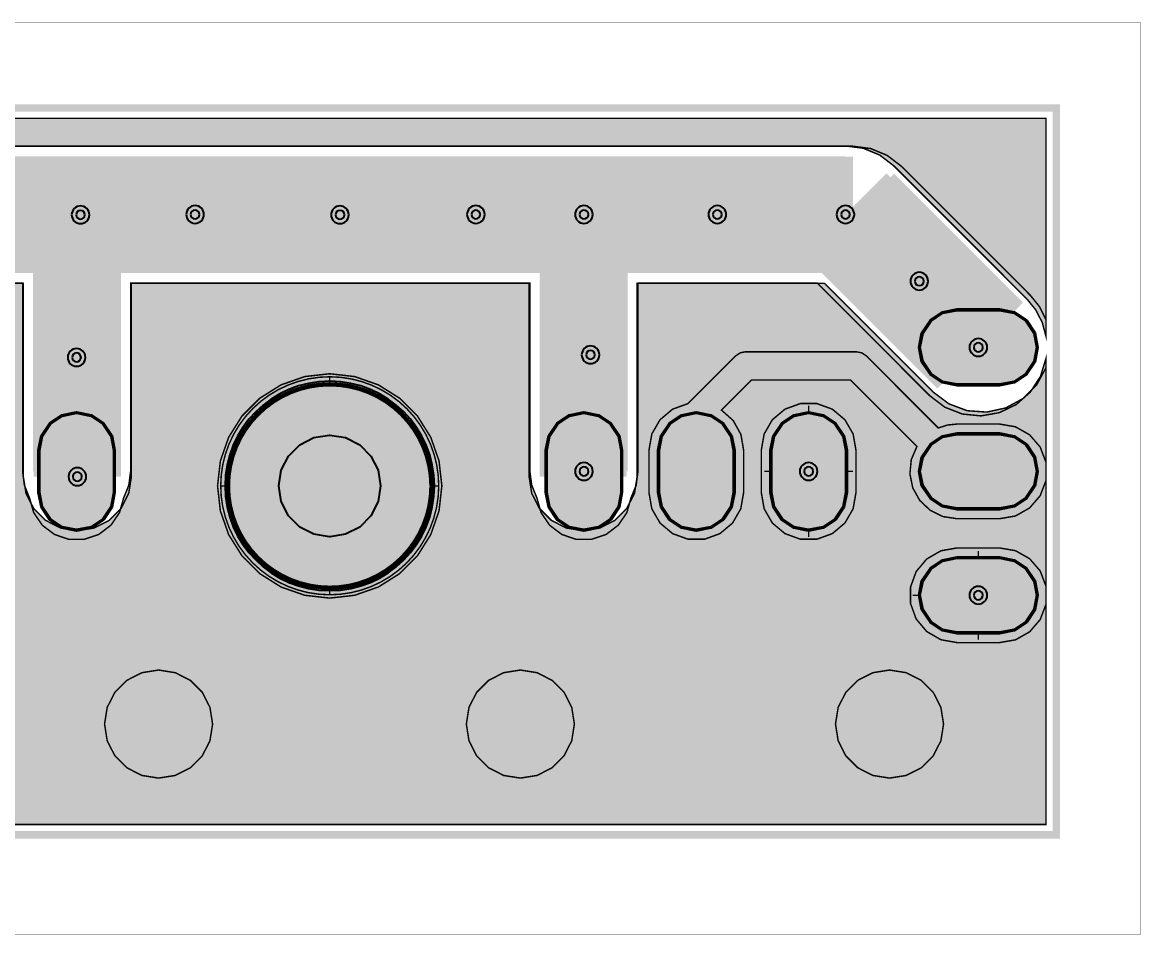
# Model space of a CAD drawing. Header units: millimetres. Extents: x -3 to 303, y -3 to 28.
# Drawn here: x 264.43 to 302.9, y -3.43 to 27.94 of the extents above; entities that cross this region are included whole.
import ezdxf

# ---------------------------------------------------------------- set-up
doc = ezdxf.new("R2010")
doc.units = ezdxf.units.MM
doc.header["$MEASUREMENT"] = 0
for name, color, linetype, true_color in [('Board-Outline-Layer', 7, 'Continuous', 0xff00ff), ('Bottom-Layer', 7, 'Continuous', 0x0000ff), ('Bottom-Paste-Mask-Layer', 7, 'Continuous', 0x800000), ('Bottom-Solder-Mask-Layer', 7, 'Continuous', 0xaa00ff), ('Document-Layer', 7, 'Continuous', 0xffffff), ('Hole-Layer', 7, 'Continuous', 0x222222), ('Mechanical-Layer', 7, 'Continuous', 0xf022f0), ('Multi-Layer', 7, 'Continuous', 0xc0c0c0), ('Top-Layer', 7, 'Continuous', 0xff0000), ('Top-Paste-Mask-Layer', 7, 'Continuous', 0x808080), ('Top-Solder-Mask-Layer', 7, 'Continuous', 0x800080)]:
    doc.layers.add(name, color=color, linetype=linetype, true_color=true_color)

msp = doc.modelspace()

# ---------------------------------------------------------------- hatches: boundary and pattern name
at = {"layer": 'Bottom-Layer'}
for points in [[(299.642, 24.642), (299.642, 17.719), (299.417, 18.168), (299.102, 18.558), (294.668, 22.993), (294.179, 23.367), (293.611, 23.603), (293, 23.683), (8.025, 23.683), (7.415, 23.603), (6.846, 23.367), (6.358, 22.993), (1.67, 18.304), (1.268, 17.767), (1.033, 17.138), (0.985, 16.469), (1.128, 15.813), (1.449, 15.224), (1.924, 14.749), (2.513, 14.428), (3.169, 14.285), (3.838, 14.333), (4.467, 14.567), (5.005, 14.97), (9.002, 18.967), (14.144, 18.967), (14.144, 12.319), (14.235, 11.745), (14.499, 11.227), (14.91, 10.816), (15.428, 10.552), (16.002, 10.461), (16.576, 10.552), (17.094, 10.816), (17.505, 11.227), (17.769, 11.745), (17.86, 12.319), (17.86, 18.967), (32.178, 18.967), (32.178, 12.319), (32.269, 11.745), (32.533, 11.227), (32.944, 10.816), (33.462, 10.552), (34.036, 10.461), (34.61, 10.552), (35.128, 10.816), (35.539, 11.227), (35.803, 11.745), (35.894, 12.319), (35.894, 18.967), (64.309, 18.967), (64.309, 12.319), (64.4, 11.745), (64.664, 11.227), (65.075, 10.816), (65.593, 10.552), (66.167, 10.461), (66.741, 10.552), (67.259, 10.816), (67.67, 11.227), (67.934, 11.745), (68.025, 12.319), (68.025, 18.967), (82.343, 18.967), (82.343, 12.319), (82.434, 11.745), (82.698, 11.227), (83.109, 10.816), (83.627, 10.552), (84.201, 10.461), (84.775, 10.552), (85.293, 10.816), (85.704, 11.227), (85.968, 11.745), (86.059, 12.319), (86.059, 18.967), (94.916, 18.967), (94.916, 16.96), (95.007, 16.386), (95.271, 15.868), (95.682, 15.457), (96.2, 15.193), (96.774, 15.102), (97.348, 15.193), (97.866, 15.457), (98.277, 15.868), (98.541, 16.386), (98.632, 16.96), (98.632, 18.967), (101.647, 18.967), (101.647, 16.96), (101.738, 16.386), (102.002, 15.868), (102.413, 15.457), (102.931, 15.193), (103.505, 15.102), (104.079, 15.193), (104.597, 15.457), (105.008, 15.868), (105.272, 16.386), (105.363, 16.96), (105.363, 18.967), (114.347, 18.967), (114.347, 12.319), (114.438, 11.745), (114.702, 11.227), (115.113, 10.816), (115.631, 10.552), (116.205, 10.461), (116.779, 10.552), (117.297, 10.816), (117.709, 11.227), (117.972, 11.745), (118.063, 12.319), (118.063, 18.967), (132.381, 18.967), (132.381, 12.319), (132.472, 11.745), (132.736, 11.227), (133.147, 10.816), (133.665, 10.552), (134.239, 10.461), (134.813, 10.552), (135.331, 10.816), (135.743, 11.227), (136.006, 11.745), (136.097, 12.319), (136.097, 18.967), (164.639, 18.967), (164.639, 12.319), (164.73, 11.745), (164.994, 11.227), (165.405, 10.816), (165.923, 10.552), (166.497, 10.461), (167.072, 10.552), (167.59, 10.816), (168.001, 11.227), (168.265, 11.745), (168.355, 12.319), (168.355, 18.967), (182.038, 18.967), (182.038, 12.319), (182.129, 11.745), (182.393, 11.227), (182.804, 10.816), (183.322, 10.552), (183.896, 10.461), (184.471, 10.552), (184.989, 10.816), (185.4, 11.227), (185.664, 11.745), (185.755, 12.319), (185.755, 18.967), (194.865, 18.967), (194.865, 16.833), (194.956, 16.259), (195.22, 15.741), (195.631, 15.33), (196.149, 15.066), (196.723, 14.975), (197.298, 15.066), (197.816, 15.33), (198.227, 15.741), (198.491, 16.259), (198.582, 16.833), (198.582, 18.967), (201.596, 18.967), (201.596, 16.891), (201.687, 16.317), (201.951, 15.799), (202.362, 15.388), (202.88, 15.124), (203.454, 15.033), (204.029, 15.124), (204.547, 15.388), (204.958, 15.799), (205.222, 16.317), (205.313, 16.891), (205.313, 18.967), (214.55, 18.967), (214.55, 12.319), (214.641, 11.745), (214.905, 11.227), (215.316, 10.816), (215.834, 10.552), (216.408, 10.461), (216.983, 10.552), (217.501, 10.816), (217.912, 11.227), (218.176, 11.745), (218.267, 12.319), (218.267, 18.967), (231.949, 18.967), (231.949, 12.319), (232.04, 11.745), (232.304, 11.227), (232.715, 10.816), (233.233, 10.552), (233.807, 10.461), (234.382, 10.552), (234.9, 10.816), (235.311, 11.227), (235.575, 11.745), (235.666, 12.319), (235.666, 18.967), (264.461, 18.967), (264.461, 12.319), (264.552, 11.745), (264.816, 11.227), (265.227, 10.816), (265.745, 10.552), (266.32, 10.461), (266.894, 10.552), (267.412, 10.816), (267.823, 11.227), (268.087, 11.745), (268.178, 12.319), (268.178, 18.967), (281.86, 18.967), (281.86, 12.319), (281.951, 11.745), (282.215, 11.227), (282.626, 10.816), (283.144, 10.552), (283.719, 10.461), (284.293, 10.552), (284.811, 10.816), (285.222, 11.227), (285.486, 11.745), (285.577, 12.319), (285.577, 18.967), (292.024, 18.967), (295.767, 15.224), (296.304, 14.822), (296.932, 14.587), (297.601, 14.539), (298.256, 14.681), (298.845, 15.001), (299.32, 15.475), (299.642, 16.063), (299.642, 0.358), (0.358, 0.358), (0.358, 24.642)], [(271.142, 12), (271.239, 11.142), (271.524, 10.326), (271.984, 9.595), (272.595, 8.984), (273.327, 8.524), (274.142, 8.239), (275.001, 8.142), (275.859, 8.239), (276.675, 8.524), (277.406, 8.984), (278.017, 9.595), (278.477, 10.326), (278.762, 11.142), (278.859, 12), (278.762, 12.859), (278.477, 13.674), (278.017, 14.406), (277.406, 15.016), (276.675, 15.476), (275.859, 15.761), (275.001, 15.858), (274.142, 15.761), (273.327, 15.476), (272.595, 15.016), (271.984, 14.406), (271.524, 13.674), (271.239, 12.859)], [(271.501, 12, 1), (278.501, 12, 1)], [(267.255, 3.81), (267.346, 3.236), (267.61, 2.718), (268.021, 2.307), (268.539, 2.043), (269.114, 1.952), (269.688, 2.043), (270.206, 2.307), (270.617, 2.718), (270.881, 3.236), (270.972, 3.81), (270.881, 4.384), (270.617, 4.902), (270.206, 5.313), (269.688, 5.577), (269.114, 5.668), (268.539, 5.577), (268.021, 5.313), (267.61, 4.902), (267.346, 4.384)], [(279.701, 3.81), (279.792, 3.236), (280.056, 2.718), (280.467, 2.307), (280.985, 2.043), (281.56, 1.952), (282.134, 2.043), (282.652, 2.307), (283.063, 2.718), (283.327, 3.236), (283.418, 3.81), (283.327, 4.384), (283.063, 4.902), (282.652, 5.313), (282.134, 5.577), (281.56, 5.668), (280.985, 5.577), (280.467, 5.313), (280.056, 4.902), (279.792, 4.384)], [(292.401, 3.81), (292.492, 3.236), (292.756, 2.718), (293.167, 2.307), (293.685, 2.043), (294.26, 1.952), (294.834, 2.043), (295.352, 2.307), (295.763, 2.718), (296.027, 3.236), (296.118, 3.81), (296.027, 4.384), (295.763, 4.902), (295.352, 5.313), (294.834, 5.577), (294.26, 5.668), (293.685, 5.577), (293.167, 5.313), (292.756, 4.902), (292.492, 4.384)]]:
    msp.add_hatch(color=256, dxfattribs=at).paths.add_polyline_path(points)
at = {"layer": 'Bottom-Paste-Mask-Layer'}
msp.add_hatch(color=256, dxfattribs=at).paths.add_polyline_path([(271.501, 12, 1), (278.501, 12, 1)])
at = {"layer": 'Bottom-Solder-Mask-Layer'}
msp.add_hatch(color=256, dxfattribs=at).paths.add_polyline_path([(271.399, 12, 1), (278.602, 12, 1)])
at = {"layer": 'Hole-Layer'}
msp.add_hatch(color=256, dxfattribs=at).paths.add_polyline_path([(274.998, 10.25), (274.457, 10.336), (273.969, 10.584), (273.582, 10.971), (273.334, 11.459), (273.248, 12), (273.334, 12.541), (273.582, 13.029), (273.969, 13.416), (274.457, 13.664), (274.998, 13.75), (275.003, 13.75), (275.544, 13.664), (276.032, 13.416), (276.419, 13.029), (276.667, 12.541), (276.753, 12), (276.667, 11.459), (276.419, 10.971), (276.032, 10.584), (275.544, 10.336), (275.003, 10.25)])
at = {"layer": 'Multi-Layer'}
for points in [[(271.501, 12, 1), (278.501, 12, 1)], [(271.501, 12, 1), (278.501, 12, 1)], [(271.501, 12, 1), (278.501, 12, 1)], [(267.614, 3.81, 1), (270.614, 3.81, 1)], [(280.06, 3.81, 1), (283.06, 3.81, 1)], [(292.76, 3.81, 1), (295.76, 3.81, 1)]]:
    msp.add_hatch(color=256, dxfattribs=at).paths.add_polyline_path(points)
at = {"layer": 'Top-Layer'}
for points in [[(299.642, 12.183), (299.642, 8.557), (299.442, 9.077), (299.079, 9.498), (298.594, 9.773), (298.045, 9.868), (296.585, 9.868), (296.029, 9.77), (295.539, 9.487), (295.175, 9.054), (294.982, 8.523), (294.982, 7.957), (295.175, 7.426), (295.539, 6.993), (296.029, 6.71), (296.585, 6.612), (298.045, 6.612), (298.594, 6.707), (299.079, 6.982), (299.442, 7.403), (299.642, 7.923), (299.642, 0.358), (0.358, 0.358), (0.358, 24.642), (299.642, 24.642), (299.642, 17.147), (299.514, 17.618), (299.291, 18.053), (298.983, 18.433), (294.412, 23.004), (293.924, 23.378), (293.355, 23.614), (292.744, 23.694), (8.016, 23.694), (7.406, 23.614), (6.837, 23.378), (6.349, 23.004), (1.603, 18.258), (1.2, 17.72), (0.966, 17.091), (0.918, 16.422), (1.061, 15.766), (1.382, 15.177), (1.857, 14.702), (2.446, 14.381), (3.102, 14.238), (3.771, 14.286), (4.4, 14.52), (4.937, 14.923), (8.993, 18.978), (14.15, 18.978), (14.15, 13.316), (14.027, 13.856), (13.731, 14.323), (13.295, 14.664), (12.771, 14.839), (11.138, 16.472), (10.981, 16.577), (10.795, 16.614), (8.001, 16.614), (7.815, 16.577), (7.658, 16.472), (4.983, 13.798), (4.519, 14.043), (4, 14.128), (2.54, 14.128), (1.983, 14.03), (1.493, 13.747), (1.13, 13.314), (0.937, 12.783), (0.937, 12.217), (1.13, 11.686), (1.493, 11.253), (1.983, 10.97), (2.54, 10.872), (4, 10.872), (4.502, 10.951), (4.954, 11.181), (5.314, 11.539), (5.546, 11.99), (5.628, 12.492), (5.552, 12.993), (8.202, 15.644), (10.594, 15.644), (11.64, 14.598), (11.243, 14.234), (10.985, 13.761), (10.896, 13.23), (10.896, 11.77), (10.994, 11.213), (11.277, 10.723), (11.71, 10.36), (12.241, 10.167), (12.807, 10.167), (13.338, 10.36), (13.771, 10.723), (14.054, 11.213), (14.152, 11.77), (14.152, 12.408), (14.223, 11.983), (14.39, 11.586), (14.533, 11.081), (14.829, 10.647), (15.248, 10.33), (15.746, 10.163), (16.271, 10.163), (16.768, 10.33), (17.187, 10.647), (17.483, 11.081), (17.626, 11.586), (17.805, 12.027), (17.866, 12.5), (17.866, 18.978), (32.338, 18.978), (32.338, 12.504), (32.366, 12.178), (32.452, 11.862), (32.452, 11.77), (32.535, 11.258), (32.775, 10.797), (33.147, 10.436), (33.614, 10.21), (34.129, 10.143), (34.639, 10.241), (35.092, 10.494), (35.442, 10.878), (35.654, 11.352), (35.826, 11.613), (35.953, 11.9), (35.953, 11.77), (36.051, 11.213), (36.334, 10.723), (36.767, 10.36), (37.298, 10.167), (37.864, 10.167), (38.395, 10.36), (38.828, 10.723), (39.111, 11.213), (39.209, 11.77), (39.209, 13.23), (39.15, 13.666), (38.976, 14.07), (38.7, 14.413), (38.342, 14.669), (39.444, 15.771), (60.124, 15.771), (61.5, 14.395), (61.234, 14.055), (61.067, 13.658), (61.01, 13.23), (61.01, 11.77), (61.108, 11.213), (61.391, 10.723), (61.824, 10.36), (62.355, 10.167), (62.921, 10.167), (63.452, 10.36), (63.885, 10.723), (64.168, 11.213), (64.266, 11.77), (64.266, 13.23), (64.173, 13.774), (63.903, 14.255), (63.488, 14.619), (62.975, 14.823), (62.423, 14.844), (60.668, 16.599), (60.511, 16.704), (60.325, 16.741), (39.243, 16.741), (39.057, 16.704), (38.9, 16.599), (37.238, 14.937), (37.183, 14.872), (37.141, 14.797), (36.678, 14.585), (36.303, 14.239), (36.054, 13.794), (36.054, 18.978), (64.293, 18.978), (64.293, 12.504), (64.345, 12.067), (64.498, 11.655), (64.62, 11.143), (64.898, 10.696), (65.305, 10.362), (65.796, 10.175), (66.322, 10.154), (66.827, 10.302), (67.258, 10.604), (67.571, 11.027), (67.732, 11.528), (67.938, 11.997), (68.009, 12.504), (68.009, 18.978), (82.452, 18.978), (82.452, 12.504), (82.48, 12.178), (82.566, 11.862), (82.566, 11.77), (82.649, 11.258), (82.889, 10.797), (83.261, 10.436), (83.729, 10.21), (84.243, 10.143), (84.753, 10.241), (85.206, 10.494), (85.556, 10.878), (85.768, 11.352), (85.941, 11.613), (86.067, 11.9), (86.067, 11.77), (86.165, 11.213), (86.448, 10.723), (86.881, 10.36), (87.412, 10.167), (87.978, 10.167), (88.509, 10.36), (88.942, 10.723), (89.225, 11.213), (89.323, 11.77), (89.323, 13.23), (89.223, 13.794), (88.933, 14.288), (88.489, 14.651), (89.482, 15.644), (92.001, 15.644), (94.46, 13.185), (94.317, 12.663), (94.353, 12.122), (94.565, 11.624), (94.928, 11.222), (95.403, 10.962), (95.937, 10.872), (97.397, 10.872), (97.905, 10.953), (98.362, 11.188), (98.723, 11.555), (98.951, 12.015), (101.224, 12.015), (101.453, 11.555), (101.814, 11.188), (102.271, 10.953), (102.778, 10.872), (104.238, 10.872), (104.76, 10.958), (105.226, 11.206), (105.589, 11.591), (105.809, 12.071), (105.863, 12.597), (105.747, 13.112), (108.278, 15.644), (110.924, 15.644), (111.932, 14.636), (111.502, 14.273), (111.221, 13.785), (111.124, 13.23), (111.124, 11.77), (111.222, 11.213), (111.505, 10.723), (111.938, 10.36), (112.469, 10.167), (113.035, 10.167), (113.566, 10.36), (113.999, 10.723), (114.282, 11.213), (114.38, 11.77), (114.38, 12.408), (114.451, 11.983), (114.619, 11.586), (114.761, 11.081), (115.057, 10.647), (115.476, 10.33), (115.974, 10.163), (116.499, 10.163), (116.996, 10.33), (117.415, 10.647), (117.711, 11.081), (117.854, 11.586), (118.033, 12.027), (118.094, 12.5), (118.094, 18.978), (132.387, 18.978), (132.387, 12.5), (132.448, 12.027), (132.628, 11.586), (132.77, 11.081), (133.066, 10.647), (133.485, 10.33), (133.983, 10.163), (134.508, 10.163), (135.005, 10.33), (135.424, 10.647), (135.72, 11.081), (135.863, 11.586), (136.042, 12.027), (136.103, 12.5), (136.103, 18.978), (164.639, 18.978), (164.639, 12.935), (164.588, 12.474), (164.652, 12.015), (164.828, 11.586), (164.969, 11.085), (165.26, 10.654), (165.673, 10.337), (166.164, 10.166), (166.685, 10.16), (167.181, 10.317), (167.601, 10.623), (167.904, 11.046), (168.058, 11.543), (168.28, 12.026), (168.355, 12.552), (168.355, 18.978), (182.041, 18.978), (182.041, 12.5), (182.102, 12.027), (182.282, 11.586), (182.424, 11.081), (182.72, 10.647), (183.139, 10.33), (183.637, 10.163), (184.162, 10.163), (184.66, 10.33), (185.078, 10.647), (185.374, 11.081), (185.517, 11.586), (185.696, 12.027), (185.758, 12.5), (185.758, 18.978), (194.852, 18.978), (194.852, 17.764), (194.537, 17.345), (194.372, 16.848), (194.374, 16.324), (194.542, 15.827), (194.858, 15.41), (195.291, 15.115), (195.796, 14.972), (196.237, 14.793), (196.71, 14.732), (197.182, 14.793), (197.624, 14.972), (198.128, 15.115), (198.561, 15.41), (198.878, 15.827), (199.046, 16.324), (199.048, 16.848), (198.882, 17.345), (198.568, 17.764), (198.568, 18.978), (201.569, 18.978), (201.569, 17.876), (201.224, 17.51), (201.007, 17.056), (200.939, 16.558), (201.027, 16.063), (201.261, 15.618), (201.62, 15.265), (202.07, 15.04), (202.567, 14.962), (202.826, 14.962), (203.427, 14.862), (204.028, 14.962), (204.544, 15.046), (205.007, 15.29), (205.368, 15.667), (205.592, 16.14), (205.654, 16.659), (205.548, 17.171), (205.285, 17.623), (205.285, 18.978), (214.448, 18.978), (214.448, 12.5), (214.509, 12.027), (214.688, 11.586), (214.831, 11.081), (215.127, 10.647), (215.546, 10.33), (216.043, 10.163), (216.568, 10.163), (217.066, 10.33), (217.485, 10.647), (217.781, 11.081), (217.924, 11.586), (218.103, 12.027), (218.164, 12.5), (218.164, 18.978), (231.901, 18.978), (231.901, 12.5), (231.962, 12.027), (232.142, 11.586), (232.285, 11.081), (232.581, 10.647), (232.999, 10.33), (233.497, 10.163), (234.022, 10.163), (234.52, 10.33), (234.938, 10.647), (235.234, 11.081), (235.377, 11.586), (235.556, 12.027), (235.618, 12.5), (235.618, 18.978), (264.435, 18.978), (264.435, 12.5), (264.496, 12.027), (264.675, 11.586), (264.818, 11.081), (265.114, 10.647), (265.533, 10.33), (266.03, 10.163), (266.555, 10.163), (267.053, 10.33), (267.472, 10.647), (267.768, 11.081), (267.911, 11.586), (268.09, 12.027), (268.151, 12.5), (268.151, 18.978), (281.888, 18.978), (281.888, 12.5), (281.95, 12.027), (282.129, 11.586), (282.272, 11.081), (282.568, 10.647), (282.986, 10.33), (283.484, 10.163), (284.009, 10.163), (284.507, 10.33), (284.925, 10.647), (285.222, 11.081), (285.364, 11.586), (285.544, 12.027), (285.605, 12.5), (285.605, 18.978), (291.768, 18.978), (295.648, 15.098), (296.162, 14.708), (296.762, 14.473), (297.403, 14.409), (298.038, 14.52), (298.619, 14.8), (299.102, 15.226), (299.452, 15.767), (299.642, 16.383), (299.642, 12.817), (299.442, 13.337), (299.079, 13.758), (298.594, 14.033), (298.045, 14.128), (296.585, 14.128), (296.255, 14.094), (295.938, 13.994), (293.46, 16.472), (293.302, 16.577), (293.117, 16.614), (289.307, 16.614), (289.121, 16.577), (288.964, 16.472), (287.324, 14.832), (286.794, 14.638), (286.363, 14.274), (286.082, 13.786), (285.984, 13.23), (285.984, 11.77), (286.082, 11.213), (286.365, 10.723), (286.798, 10.36), (287.329, 10.167), (287.895, 10.167), (288.426, 10.36), (288.859, 10.723), (289.142, 11.213), (289.24, 11.77), (289.24, 13.23), (289.148, 13.769), (288.883, 14.247), (288.475, 14.611), (289.508, 15.644), (292.916, 15.644), (295.202, 13.358), (295.008, 12.905), (294.96, 12.415), (295.059, 11.932), (295.299, 11.502), (295.656, 11.163), (296.099, 10.946), (296.585, 10.872), (298.045, 10.872), (298.594, 10.967), (299.079, 11.242), (299.442, 11.663)], [(296.585, 15.495), (296.099, 15.592), (295.687, 15.867), (295.412, 16.279), (295.315, 16.765), (295.412, 17.251), (295.687, 17.663), (296.099, 17.938), (296.585, 18.035), (298.045, 18.035), (298.531, 17.938), (298.944, 17.663), (299.219, 17.251), (299.315, 16.765), (299.219, 16.279), (298.944, 15.867), (298.531, 15.592), (298.045, 15.495)], [(271.142, 12), (271.239, 11.142), (271.524, 10.326), (271.984, 9.595), (272.595, 8.984), (273.327, 8.524), (274.142, 8.239), (275.001, 8.142), (275.859, 8.239), (276.675, 8.524), (277.406, 8.984), (278.017, 9.595), (278.477, 10.326), (278.762, 11.142), (278.859, 12), (278.762, 12.859), (278.477, 13.674), (278.017, 14.406), (277.406, 15.016), (276.675, 15.476), (275.859, 15.761), (275.001, 15.858), (274.142, 15.761), (273.327, 15.476), (272.595, 15.016), (271.984, 14.406), (271.524, 13.674), (271.239, 12.859)], [(271.501, 12, 1), (278.501, 12, 1)], [(289.848, 13.23), (289.848, 11.77), (289.947, 11.213), (290.229, 10.723), (290.663, 10.36), (291.194, 10.167), (291.759, 10.167), (292.291, 10.36), (292.724, 10.723), (293.007, 11.213), (293.105, 11.77), (293.105, 13.23), (293.007, 13.787), (292.724, 14.277), (292.291, 14.64), (291.759, 14.833), (291.194, 14.833), (290.663, 14.64), (290.229, 14.277), (289.947, 13.787)], [(267.563, 11.77), (267.466, 11.284), (267.191, 10.872), (266.779, 10.597), (266.293, 10.5), (265.807, 10.597), (265.395, 10.872), (265.12, 11.284), (265.023, 11.77), (265.023, 13.23), (265.12, 13.716), (265.395, 14.128), (265.807, 14.403), (266.293, 14.5), (266.779, 14.403), (267.191, 14.128), (267.466, 13.716), (267.563, 13.23)], [(285.017, 11.77), (284.92, 11.284), (284.645, 10.872), (284.233, 10.597), (283.747, 10.5), (283.261, 10.597), (282.849, 10.872), (282.573, 11.284), (282.477, 11.77), (282.477, 13.23), (282.573, 13.716), (282.849, 14.128), (283.261, 14.403), (283.747, 14.5), (284.233, 14.403), (284.645, 14.128), (284.92, 13.716), (285.017, 13.23)], [(288.882, 11.77), (288.785, 11.284), (288.51, 10.872), (288.098, 10.597), (287.612, 10.5), (287.126, 10.597), (286.714, 10.872), (286.439, 11.284), (286.342, 11.77), (286.342, 13.23), (286.439, 13.716), (286.714, 14.128), (287.126, 14.403), (287.612, 14.5), (288.098, 14.403), (288.51, 14.128), (288.785, 13.716), (288.882, 13.23)], [(292.747, 11.77), (292.65, 11.284), (292.375, 10.872), (291.963, 10.597), (291.477, 10.5), (290.991, 10.597), (290.579, 10.872), (290.303, 11.284), (290.207, 11.77), (290.207, 13.23), (290.303, 13.716), (290.579, 14.128), (290.991, 14.403), (291.477, 14.5), (291.963, 14.403), (292.375, 14.128), (292.65, 13.716), (292.747, 13.23)], [(296.585, 11.23), (296.099, 11.327), (295.687, 11.602), (295.412, 12.014), (295.315, 12.5), (295.412, 12.986), (295.687, 13.398), (296.099, 13.673), (296.585, 13.77), (298.045, 13.77), (298.531, 13.673), (298.944, 13.398), (299.219, 12.986), (299.315, 12.5), (299.219, 12.014), (298.944, 11.602), (298.531, 11.327), (298.045, 11.23)], [(296.585, 6.97), (296.099, 7.067), (295.687, 7.342), (295.412, 7.754), (295.315, 8.24), (295.412, 8.726), (295.687, 9.138), (296.099, 9.413), (296.585, 9.51), (298.045, 9.51), (298.531, 9.413), (298.944, 9.138), (299.219, 8.726), (299.315, 8.24), (299.219, 7.754), (298.944, 7.342), (298.531, 7.067), (298.045, 6.97)], [(267.255, 3.81), (267.346, 3.236), (267.61, 2.718), (268.021, 2.307), (268.539, 2.043), (269.114, 1.952), (269.688, 2.043), (270.206, 2.307), (270.617, 2.718), (270.881, 3.236), (270.972, 3.81), (270.881, 4.384), (270.617, 4.902), (270.206, 5.313), (269.688, 5.577), (269.114, 5.668), (268.539, 5.577), (268.021, 5.313), (267.61, 4.902), (267.346, 4.384)], [(279.701, 3.81), (279.792, 3.236), (280.056, 2.718), (280.467, 2.307), (280.985, 2.043), (281.56, 1.952), (282.134, 2.043), (282.652, 2.307), (283.063, 2.718), (283.327, 3.236), (283.418, 3.81), (283.327, 4.384), (283.063, 4.902), (282.652, 5.313), (282.134, 5.577), (281.56, 5.668), (280.985, 5.577), (280.467, 5.313), (280.056, 4.902), (279.792, 4.384)], [(292.401, 3.81), (292.492, 3.236), (292.756, 2.718), (293.167, 2.307), (293.685, 2.043), (294.26, 1.952), (294.834, 2.043), (295.352, 2.307), (295.763, 2.718), (296.027, 3.236), (296.118, 3.81), (296.027, 4.384), (295.763, 4.902), (295.352, 5.313), (294.834, 5.577), (294.26, 5.668), (293.685, 5.577), (293.167, 5.313), (292.756, 4.902), (292.492, 4.384)]]:
    msp.add_hatch(color=256, dxfattribs=at).paths.add_polyline_path(points)
at = {"layer": 'Top-Paste-Mask-Layer'}
for points in [[(296.585, 15.495), (296.099, 15.592), (295.687, 15.867), (295.412, 16.279), (295.315, 16.765), (295.412, 17.251), (295.687, 17.663), (296.099, 17.938), (296.585, 18.035), (298.045, 18.035), (298.531, 17.938), (298.944, 17.663), (299.219, 17.251), (299.315, 16.765), (299.219, 16.279), (298.944, 15.867), (298.531, 15.592), (298.045, 15.495)], [(271.501, 12, 1), (278.501, 12, 1)], [(267.563, 11.77), (267.466, 11.284), (267.191, 10.872), (266.779, 10.597), (266.293, 10.5), (265.807, 10.597), (265.395, 10.872), (265.12, 11.284), (265.023, 11.77), (265.023, 13.23), (265.12, 13.716), (265.395, 14.128), (265.807, 14.403), (266.293, 14.5), (266.779, 14.403), (267.191, 14.128), (267.466, 13.716), (267.563, 13.23)], [(285.017, 11.77), (284.92, 11.284), (284.645, 10.872), (284.233, 10.597), (283.747, 10.5), (283.261, 10.597), (282.849, 10.872), (282.573, 11.284), (282.477, 11.77), (282.477, 13.23), (282.573, 13.716), (282.849, 14.128), (283.261, 14.403), (283.747, 14.5), (284.233, 14.403), (284.645, 14.128), (284.92, 13.716), (285.017, 13.23)], [(288.882, 11.77), (288.785, 11.284), (288.51, 10.872), (288.098, 10.597), (287.612, 10.5), (287.126, 10.597), (286.714, 10.872), (286.439, 11.284), (286.342, 11.77), (286.342, 13.23), (286.439, 13.716), (286.714, 14.128), (287.126, 14.403), (287.612, 14.5), (288.098, 14.403), (288.51, 14.128), (288.785, 13.716), (288.882, 13.23)], [(292.747, 11.77), (292.65, 11.284), (292.375, 10.872), (291.963, 10.597), (291.477, 10.5), (290.991, 10.597), (290.579, 10.872), (290.303, 11.284), (290.207, 11.77), (290.207, 13.23), (290.303, 13.716), (290.579, 14.128), (290.991, 14.403), (291.477, 14.5), (291.963, 14.403), (292.375, 14.128), (292.65, 13.716), (292.747, 13.23)], [(296.585, 11.23), (296.099, 11.327), (295.687, 11.602), (295.412, 12.014), (295.315, 12.5), (295.412, 12.986), (295.687, 13.398), (296.099, 13.673), (296.585, 13.77), (298.045, 13.77), (298.531, 13.673), (298.944, 13.398), (299.219, 12.986), (299.315, 12.5), (299.219, 12.014), (298.944, 11.602), (298.531, 11.327), (298.045, 11.23)], [(296.585, 6.97), (296.099, 7.067), (295.687, 7.342), (295.412, 7.754), (295.315, 8.24), (295.412, 8.726), (295.687, 9.138), (296.099, 9.413), (296.585, 9.51), (298.045, 9.51), (298.531, 9.413), (298.944, 9.138), (299.219, 8.726), (299.315, 8.24), (299.219, 7.754), (298.944, 7.342), (298.531, 7.067), (298.045, 6.97)]]:
    msp.add_hatch(color=256, dxfattribs=at).paths.add_polyline_path(points)
at = {"layer": 'Top-Solder-Mask-Layer'}
for points in [[(296.585, 15.444), (296.08, 15.545), (295.652, 15.831), (295.365, 16.26), (295.265, 16.765), (295.365, 17.27), (295.652, 17.699), (296.08, 17.985), (296.585, 18.086), (298.045, 18.086), (298.551, 17.985), (298.979, 17.699), (299.266, 17.27), (299.366, 16.765), (299.266, 16.26), (298.979, 15.831), (298.551, 15.545), (298.045, 15.444)], [(271.399, 12, 1), (278.602, 12, 1)], [(267.614, 11.77), (267.513, 11.265), (267.227, 10.836), (266.798, 10.55), (266.293, 10.449), (265.788, 10.55), (265.359, 10.836), (265.073, 11.265), (264.972, 11.77), (264.972, 13.23), (265.073, 13.735), (265.359, 14.164), (265.788, 14.45), (266.293, 14.551), (266.798, 14.45), (267.227, 14.164), (267.513, 13.735), (267.614, 13.23)], [(285.067, 11.77), (284.967, 11.265), (284.681, 10.836), (284.252, 10.55), (283.747, 10.449), (283.241, 10.55), (282.813, 10.836), (282.526, 11.265), (282.426, 11.77), (282.426, 13.23), (282.526, 13.735), (282.813, 14.164), (283.241, 14.45), (283.747, 14.551), (284.252, 14.45), (284.681, 14.164), (284.967, 13.735), (285.067, 13.23)], [(288.933, 11.77), (288.832, 11.265), (288.546, 10.836), (288.117, 10.55), (287.612, 10.449), (287.107, 10.55), (286.678, 10.836), (286.392, 11.265), (286.291, 11.77), (286.291, 13.23), (286.392, 13.735), (286.678, 14.164), (287.107, 14.45), (287.612, 14.551), (288.117, 14.45), (288.546, 14.164), (288.832, 13.735), (288.933, 13.23)], [(292.797, 11.77), (292.697, 11.265), (292.411, 10.836), (291.982, 10.55), (291.477, 10.449), (290.971, 10.55), (290.543, 10.836), (290.256, 11.265), (290.156, 11.77), (290.156, 13.23), (290.256, 13.735), (290.543, 14.164), (290.971, 14.45), (291.477, 14.551), (291.982, 14.45), (292.411, 14.164), (292.697, 13.735), (292.797, 13.23)], [(296.585, 11.179), (296.08, 11.28), (295.652, 11.566), (295.365, 11.995), (295.265, 12.5), (295.365, 13.005), (295.652, 13.434), (296.08, 13.72), (296.585, 13.821), (298.045, 13.821), (298.551, 13.72), (298.979, 13.434), (299.266, 13.005), (299.366, 12.5), (299.266, 11.995), (298.979, 11.566), (298.551, 11.28), (298.045, 11.179)], [(296.585, 6.919), (296.08, 7.02), (295.652, 7.306), (295.365, 7.735), (295.265, 8.24), (295.365, 8.745), (295.652, 9.174), (296.08, 9.46), (296.585, 9.561), (298.045, 9.561), (298.551, 9.46), (298.979, 9.174), (299.266, 8.745), (299.366, 8.24), (299.266, 7.735), (298.979, 7.306), (298.551, 7.02), (298.045, 6.919)]]:
    msp.add_hatch(color=256, dxfattribs=at).paths.add_polyline_path(points)

# ---------------------------------------------------------------- linework, layer by layer
at = {"layer": 'Board-Outline-Layer', "const_width": 0.254}
msp.add_lwpolyline([(0, 0), (0, 25), (300.001, 25), (300.001, 0)], close=True, dxfattribs=at)
at = {"layer": 'Bottom-Layer'}
for points, const_width in [([(-1.778, -2.54), (-1.778, 26.797), (301.88, 26.797), (301.88, -2.54)], 0.00508), ([(271.142, 12), (271.239, 11.142), (271.524, 10.326), (271.984, 9.595), (272.595, 8.984), (273.327, 8.524), (274.142, 8.239), (275.001, 8.142), (275.859, 8.239), (276.675, 8.524), (277.406, 8.984), (278.017, 9.595), (278.477, 10.326), (278.762, 11.142), (278.859, 12), (278.762, 12.859), (278.477, 13.674), (278.017, 14.406), (277.406, 15.016), (276.675, 15.476), (275.859, 15.761), (275.001, 15.858), (274.142, 15.761), (273.327, 15.476), (272.595, 15.016), (271.984, 14.406), (271.524, 13.674), (271.239, 12.859)], 0.0508), ([(267.255, 3.81), (267.346, 3.236), (267.61, 2.718), (268.021, 2.307), (268.539, 2.043), (269.114, 1.952), (269.688, 2.043), (270.206, 2.307), (270.617, 2.718), (270.881, 3.236), (270.972, 3.81), (270.881, 4.384), (270.617, 4.902), (270.206, 5.313), (269.688, 5.577), (269.114, 5.668), (268.539, 5.577), (268.021, 5.313), (267.61, 4.902), (267.346, 4.384)], 0.0508), ([(279.701, 3.81), (279.792, 3.236), (280.056, 2.718), (280.467, 2.307), (280.985, 2.043), (281.56, 1.952), (282.134, 2.043), (282.652, 2.307), (283.063, 2.718), (283.327, 3.236), (283.418, 3.81), (283.327, 4.384), (283.063, 4.902), (282.652, 5.313), (282.134, 5.577), (281.56, 5.668), (280.985, 5.577), (280.467, 5.313), (280.056, 4.902), (279.792, 4.384)], 0.0508), ([(292.401, 3.81), (292.492, 3.236), (292.756, 2.718), (293.167, 2.307), (293.685, 2.043), (294.26, 1.952), (294.834, 2.043), (295.352, 2.307), (295.763, 2.718), (296.027, 3.236), (296.118, 3.81), (296.027, 4.384), (295.763, 4.902), (295.352, 5.313), (294.834, 5.577), (294.26, 5.668), (293.685, 5.577), (293.167, 5.313), (292.756, 4.902), (292.492, 4.384)], 0.0508)]:
    msp.add_lwpolyline(points, close=True, dxfattribs=dict(at, const_width=const_width))
for points, const_width in [([(0.358, 24.642), (299.642, 24.642), (299.642, 17.719), (299.417, 18.168), (299.102, 18.558), (294.668, 22.993), (294.179, 23.367), (293.611, 23.603), (293, 23.683), (8.025, 23.683)], 0.0508), ([(260.98, 21.325), (266.428, 21.325)], 4), ([(266.428, 21.325), (275.353, 21.325)], 4), ([(275.353, 21.325), (293, 21.325)], 4), ([(293, 21.325), (295.284, 19.041)], 4), ([(266.32, 20.32), (266.32, 12.319)], 3), ([(283.719, 20.32), (283.719, 12.319)], 3), ([(295.284, 19.041), (297.435, 16.891)], 4), ([(235.666, 18.967), (264.461, 18.967), (264.461, 12.319), (264.552, 11.745), (264.816, 11.227), (265.227, 10.816), (265.745, 10.552), (266.32, 10.461), (266.894, 10.552), (267.412, 10.816), (267.823, 11.227), (268.087, 11.745), (268.178, 12.319), (268.178, 18.967), (281.86, 18.967), (281.86, 12.319), (281.951, 11.745), (282.215, 11.227), (282.626, 10.816), (283.144, 10.552), (283.719, 10.461), (284.293, 10.552), (284.811, 10.816), (285.222, 11.227), (285.486, 11.745), (285.577, 12.319), (285.577, 18.967), (292.024, 18.967), (295.767, 15.224), (296.304, 14.822), (296.932, 14.587), (297.601, 14.539), (298.256, 14.681), (298.845, 15.001), (299.32, 15.475), (299.642, 16.063), (299.642, 0.358), (0.358, 0.358)], 0.0508), ([(275.001, 15.497), (275.001, 15.757)], 0.0508), ([(271.503, 12), (271.244, 12)], 0.0508), ([(278.498, 12), (278.757, 12)], 0.0508), ([(275.001, 8.503), (275.001, 8.243)], 0.0508)]:
    msp.add_lwpolyline(points, dxfattribs=dict(at, const_width=const_width))
msp.add_lwpolyline([(271.501, 12, 1), (278.501, 12, 1)], format="xyb", close=True, dxfattribs=at)
at = {"layer": 'Bottom-Paste-Mask-Layer'}
msp.add_lwpolyline([(271.501, 12, 1), (278.501, 12, 1)], format="xyb", close=True, dxfattribs=at)
at = {"layer": 'Bottom-Solder-Mask-Layer'}
msp.add_lwpolyline([(271.399, 12, 1), (278.602, 12), (278.602, 12, 1), (271.399, 12)], format="xyb", dxfattribs=at)
at = {"layer": 'Document-Layer', "const_width": 0.15}
msp.add_lwpolyline([(278.501, 12, 0.999), (271.501, 11.996, 0.999), (278.501, 11.991)], format="xyb", dxfattribs=at)
msp.add_lwpolyline([(278.501, 12, 0.999), (271.501, 11.996, 0.999), (278.501, 11.991)], format="xyb", dxfattribs=at)
at = {"layer": 'Hole-Layer'}
for points in [[(266.275, 21.325, 1), (266.58, 21.325, 1)], [(270.216, 21.336, 1), (270.521, 21.336, 1)], [(275.201, 21.325, 1), (275.506, 21.325, 1)], [(279.876, 21.336, 1), (280.181, 21.336, 1)], [(283.594, 21.335, 1), (283.899, 21.335, 1)], [(288.183, 21.336, 1), (288.488, 21.336, 1)], [(292.592, 21.336, 1), (292.897, 21.336, 1)], [(295.132, 19.041, 1), (295.437, 19.041, 1)], [(266.14, 16.42, 1), (266.445, 16.42, 1)], [(283.82, 16.51, 1), (284.125, 16.51, 1)], [(297.163, 16.765, 1), (297.468, 16.765, 1)], [(266.167, 12.319, 1), (266.472, 12.319, 1)], [(283.594, 12.5, 1), (283.899, 12.5, 1)], [(291.324, 12.5, 1), (291.629, 12.5, 1)], [(297.163, 8.24, 1), (297.468, 8.24, 1)]]:
    msp.add_lwpolyline(points, format="xyb", close=True, dxfattribs=at)
msp.add_lwpolyline([(274.998, 10.25), (274.457, 10.336), (273.969, 10.584), (273.582, 10.971), (273.334, 11.459), (273.248, 12), (273.334, 12.541), (273.582, 13.029), (273.969, 13.416), (274.457, 13.664), (274.998, 13.75), (275.003, 13.75), (275.544, 13.664), (276.032, 13.416), (276.419, 13.029), (276.667, 12.541), (276.753, 12), (276.667, 11.459), (276.419, 10.971), (276.032, 10.584), (275.544, 10.336), (275.003, 10.25)], close=True, dxfattribs=at)
at = {"layer": 'Mechanical-Layer', "const_width": 0.05}
msp.add_lwpolyline([(278.751, 12, 0.999), (271.251, 12.016, 0.999), (278.751, 11.991)], format="xyb", dxfattribs=at)
msp.add_lwpolyline([(278.751, 12, 0.999), (271.251, 12.016, 0.999), (278.751, 11.991)], format="xyb", dxfattribs=at)
at = {"layer": 'Multi-Layer'}
for points in [[(266.123, 21.325, 1), (266.733, 21.325, 1)], [(270.064, 21.336, 1), (270.674, 21.336, 1)], [(275.048, 21.325, 1), (275.658, 21.325, 1)], [(279.723, 21.336, 1), (280.333, 21.336, 1)], [(283.442, 21.335, 1), (284.052, 21.335, 1)], [(288.031, 21.336, 1), (288.641, 21.336, 1)], [(292.439, 21.336, 1), (293.049, 21.336, 1)], [(294.979, 19.041, 1), (295.589, 19.041, 1)], [(297.01, 16.765, 1), (297.62, 16.765, 1)], [(265.988, 16.42, 1), (266.598, 16.42, 1)], [(283.668, 16.51, 1), (284.278, 16.51, 1)], [(271.501, 12, 1), (278.501, 12, 1)], [(271.501, 12, 1), (278.501, 12, 1)], [(271.501, 12, 1), (278.501, 12, 1)], [(283.442, 12.5, 1), (284.052, 12.5, 1)], [(291.172, 12.5, 1), (291.782, 12.5, 1)], [(266.015, 12.319, 1), (266.625, 12.319, 1)], [(297.01, 8.24, 1), (297.62, 8.24, 1)]]:
    msp.add_lwpolyline(points, format="xyb", close=True, dxfattribs=at)
at = {"layer": 'Multi-Layer', "const_width": 0.645}
for points in [[(267.614, 3.81, 1), (270.614, 3.81, 1)], [(280.06, 3.81, 1), (283.06, 3.81, 1)], [(292.76, 3.81, 1), (295.76, 3.81, 1)]]:
    msp.add_lwpolyline(points, format="xyb", close=True, dxfattribs=at)
at = {"layer": 'Top-Layer'}
for points, const_width in [([(-2.921, -3.429), (-2.921, 27.94), (302.896, 27.94), (302.896, -3.429)], 0.00508), ([(271.142, 12), (271.239, 11.142), (271.524, 10.326), (271.984, 9.595), (272.595, 8.984), (273.327, 8.524), (274.142, 8.239), (275.001, 8.142), (275.859, 8.239), (276.675, 8.524), (277.406, 8.984), (278.017, 9.595), (278.477, 10.326), (278.762, 11.142), (278.859, 12), (278.762, 12.859), (278.477, 13.674), (278.017, 14.406), (277.406, 15.016), (276.675, 15.476), (275.859, 15.761), (275.001, 15.858), (274.142, 15.761), (273.327, 15.476), (272.595, 15.016), (271.984, 14.406), (271.524, 13.674), (271.239, 12.859)], 0.0508), ([(289.848, 13.23), (289.848, 11.77), (289.947, 11.213), (290.229, 10.723), (290.663, 10.36), (291.194, 10.167), (291.759, 10.167), (292.291, 10.36), (292.724, 10.723), (293.007, 11.213), (293.105, 11.77), (293.105, 13.23), (293.007, 13.787), (292.724, 14.277), (292.291, 14.64), (291.759, 14.833), (291.194, 14.833), (290.663, 14.64), (290.229, 14.277), (289.947, 13.787)], 0.0508), ([(267.255, 3.81), (267.346, 3.236), (267.61, 2.718), (268.021, 2.307), (268.539, 2.043), (269.114, 1.952), (269.688, 2.043), (270.206, 2.307), (270.617, 2.718), (270.881, 3.236), (270.972, 3.81), (270.881, 4.384), (270.617, 4.902), (270.206, 5.313), (269.688, 5.577), (269.114, 5.668), (268.539, 5.577), (268.021, 5.313), (267.61, 4.902), (267.346, 4.384)], 0.0508), ([(279.701, 3.81), (279.792, 3.236), (280.056, 2.718), (280.467, 2.307), (280.985, 2.043), (281.56, 1.952), (282.134, 2.043), (282.652, 2.307), (283.063, 2.718), (283.327, 3.236), (283.418, 3.81), (283.327, 4.384), (283.063, 4.902), (282.652, 5.313), (282.134, 5.577), (281.56, 5.668), (280.985, 5.577), (280.467, 5.313), (280.056, 4.902), (279.792, 4.384)], 0.0508), ([(292.401, 3.81), (292.492, 3.236), (292.756, 2.718), (293.167, 2.307), (293.685, 2.043), (294.26, 1.952), (294.834, 2.043), (295.352, 2.307), (295.763, 2.718), (296.027, 3.236), (296.118, 3.81), (296.027, 4.384), (295.763, 4.902), (295.352, 5.313), (294.834, 5.577), (294.26, 5.668), (293.685, 5.577), (293.167, 5.313), (292.756, 4.902), (292.492, 4.384)], 0.0508)]:
    msp.add_lwpolyline(points, close=True, dxfattribs=dict(at, const_width=const_width))
for points, const_width in [([(0.358, 24.642), (299.642, 24.642), (299.642, 17.147), (299.514, 17.618), (299.291, 18.053), (298.983, 18.433), (294.412, 23.004), (293.924, 23.378), (293.355, 23.614), (292.744, 23.694), (8.016, 23.694)], 0.0508), ([(248.886, 21.336), (270.369, 21.336)], 4), ([(270.369, 21.336), (280.028, 21.336)], 4), ([(280.028, 21.336), (283.747, 21.336)], 4), ([(283.747, 21.336), (288.336, 21.336)], 4), ([(288.336, 21.336), (292.744, 21.336)], 4), ([(292.744, 21.336), (297.315, 16.765)], 4), ([(283.747, 12.5), (283.747, 21.335)], 3), ([(266.293, 21.055), (266.32, 21.082)], 3), ([(266.293, 16.42), (266.293, 21.055)], 3), ([(235.618, 18.978), (264.435, 18.978), (264.435, 12.5), (264.496, 12.027), (264.675, 11.586), (264.818, 11.081), (265.114, 10.647), (265.533, 10.33), (266.03, 10.163), (266.555, 10.163), (267.053, 10.33), (267.472, 10.647), (267.768, 11.081), (267.911, 11.586), (268.09, 12.027), (268.151, 12.5), (268.151, 18.978), (281.888, 18.978), (281.888, 12.5), (281.95, 12.027), (282.129, 11.586), (282.272, 11.081), (282.568, 10.647), (282.986, 10.33), (283.484, 10.163), (284.009, 10.163), (284.507, 10.33), (284.925, 10.647), (285.222, 11.081), (285.364, 11.586), (285.544, 12.027), (285.605, 12.5), (285.605, 18.978), (291.768, 18.978), (295.648, 15.098), (296.162, 14.708), (296.762, 14.473), (297.403, 14.409), (298.038, 14.52), (298.619, 14.8), (299.102, 15.226), (299.452, 15.767), (299.642, 16.383), (299.642, 12.817), (299.442, 13.337), (299.079, 13.758), (298.594, 14.033), (298.045, 14.128), (296.585, 14.128), (296.255, 14.094), (295.938, 13.994), (293.46, 16.472), (293.302, 16.577), (293.117, 16.614), (289.307, 16.614), (289.121, 16.577), (288.964, 16.472), (287.324, 14.832), (286.794, 14.638), (286.363, 14.274), (286.082, 13.786), (285.984, 13.23), (285.984, 11.77), (286.082, 11.213), (286.365, 10.723), (286.798, 10.36), (287.329, 10.167), (287.895, 10.167), (288.426, 10.36), (288.859, 10.723), (289.142, 11.213), (289.24, 11.77), (289.24, 13.23), (289.148, 13.769), (288.883, 14.247), (288.475, 14.611), (289.508, 15.644), (292.916, 15.644), (295.202, 13.358), (295.008, 12.905), (294.96, 12.415), (295.059, 11.932), (295.299, 11.502), (295.656, 11.163), (296.099, 10.946), (296.585, 10.872), (298.045, 10.872), (298.594, 10.967), (299.079, 11.242), (299.442, 11.663), (299.642, 12.183), (299.642, 8.557), (299.442, 9.077), (299.079, 9.498), (298.594, 9.773), (298.045, 9.868), (296.585, 9.868), (296.029, 9.77), (295.539, 9.487), (295.175, 9.054), (294.982, 8.523), (294.982, 7.957), (295.175, 7.426), (295.539, 6.993), (296.029, 6.71), (296.585, 6.612), (298.045, 6.612), (298.594, 6.707), (299.079, 6.982), (299.442, 7.403), (299.642, 7.923), (299.642, 0.358), (0.358, 0.358)], 0.0508), ([(266.293, 12.5), (266.293, 16.42)], 3), ([(287.612, 14.434), (289.307, 16.129)], 0.254), ([(289.307, 16.129), (293.117, 16.129)], 0.254), ([(293.117, 16.129), (296.746, 12.5)], 0.254), ([(275.001, 15.497), (275.001, 15.757)], 0.0508), ([(291.477, 14.497), (291.477, 14.757)], 0.0508), ([(287.612, 12.5), (287.612, 14.434)], 0.254), ([(290.209, 12.5), (289.95, 12.5)], 0.0508), ([(292.744, 12.5), (293.003, 12.5)], 0.0508), ([(296.746, 12.5), (297.315, 12.5)], 0.254), ([(271.503, 12), (271.244, 12)], 0.0508), ([(278.498, 12), (278.757, 12)], 0.0508), ([(291.477, 10.503), (291.477, 10.243)], 0.0508), ([(297.315, 9.507), (297.315, 9.767)], 0.0508), ([(275.001, 8.503), (275.001, 8.243)], 0.0508), ([(295.318, 8.24), (295.059, 8.24)], 0.0508), ([(297.315, 6.973), (297.315, 6.713)], 0.0508)]:
    msp.add_lwpolyline(points, dxfattribs=dict(at, const_width=const_width))
for points in [[(296.585, 15.495), (296.099, 15.592), (295.687, 15.867), (295.412, 16.279), (295.315, 16.765), (295.412, 17.251), (295.687, 17.663), (296.099, 17.938), (296.585, 18.035), (298.045, 18.035), (298.531, 17.938), (298.944, 17.663), (299.219, 17.251), (299.315, 16.765), (299.219, 16.279), (298.944, 15.867), (298.531, 15.592), (298.045, 15.495)], [(267.563, 11.77), (267.466, 11.284), (267.191, 10.872), (266.779, 10.597), (266.293, 10.5), (265.807, 10.597), (265.395, 10.872), (265.12, 11.284), (265.023, 11.77), (265.023, 13.23), (265.12, 13.716), (265.395, 14.128), (265.807, 14.403), (266.293, 14.5), (266.779, 14.403), (267.191, 14.128), (267.466, 13.716), (267.563, 13.23)], [(285.017, 11.77), (284.92, 11.284), (284.645, 10.872), (284.233, 10.597), (283.747, 10.5), (283.261, 10.597), (282.849, 10.872), (282.573, 11.284), (282.477, 11.77), (282.477, 13.23), (282.573, 13.716), (282.849, 14.128), (283.261, 14.403), (283.747, 14.5), (284.233, 14.403), (284.645, 14.128), (284.92, 13.716), (285.017, 13.23)], [(288.882, 11.77), (288.785, 11.284), (288.51, 10.872), (288.098, 10.597), (287.612, 10.5), (287.126, 10.597), (286.714, 10.872), (286.439, 11.284), (286.342, 11.77), (286.342, 13.23), (286.439, 13.716), (286.714, 14.128), (287.126, 14.403), (287.612, 14.5), (288.098, 14.403), (288.51, 14.128), (288.785, 13.716), (288.882, 13.23)], [(292.747, 11.77), (292.65, 11.284), (292.375, 10.872), (291.963, 10.597), (291.477, 10.5), (290.991, 10.597), (290.579, 10.872), (290.303, 11.284), (290.207, 11.77), (290.207, 13.23), (290.303, 13.716), (290.579, 14.128), (290.991, 14.403), (291.477, 14.5), (291.963, 14.403), (292.375, 14.128), (292.65, 13.716), (292.747, 13.23)], [(296.585, 11.23), (296.099, 11.327), (295.687, 11.602), (295.412, 12.014), (295.315, 12.5), (295.412, 12.986), (295.687, 13.398), (296.099, 13.673), (296.585, 13.77), (298.045, 13.77), (298.531, 13.673), (298.944, 13.398), (299.219, 12.986), (299.315, 12.5), (299.219, 12.014), (298.944, 11.602), (298.531, 11.327), (298.045, 11.23)], [(296.585, 6.97), (296.099, 7.067), (295.687, 7.342), (295.412, 7.754), (295.315, 8.24), (295.412, 8.726), (295.687, 9.138), (296.099, 9.413), (296.585, 9.51), (298.045, 9.51), (298.531, 9.413), (298.944, 9.138), (299.219, 8.726), (299.315, 8.24), (299.219, 7.754), (298.944, 7.342), (298.531, 7.067), (298.045, 6.97)]]:
    msp.add_lwpolyline(points, close=True, dxfattribs=at)
msp.add_lwpolyline([(271.501, 12, 1), (278.501, 12, 1)], format="xyb", close=True, dxfattribs=at)
at = {"layer": 'Top-Paste-Mask-Layer'}
for points in [[(296.585, 15.495), (296.099, 15.592), (295.687, 15.867), (295.412, 16.279), (295.315, 16.765), (295.412, 17.251), (295.687, 17.663), (296.099, 17.938), (296.585, 18.035), (298.045, 18.035), (298.531, 17.938), (298.944, 17.663), (299.219, 17.251), (299.315, 16.765), (299.219, 16.279), (298.944, 15.867), (298.531, 15.592), (298.045, 15.495)], [(267.563, 11.77), (267.466, 11.284), (267.191, 10.872), (266.779, 10.597), (266.293, 10.5), (265.807, 10.597), (265.395, 10.872), (265.12, 11.284), (265.023, 11.77), (265.023, 13.23), (265.12, 13.716), (265.395, 14.128), (265.807, 14.403), (266.293, 14.5), (266.779, 14.403), (267.191, 14.128), (267.466, 13.716), (267.563, 13.23)], [(285.017, 11.77), (284.92, 11.284), (284.645, 10.872), (284.233, 10.597), (283.747, 10.5), (283.261, 10.597), (282.849, 10.872), (282.573, 11.284), (282.477, 11.77), (282.477, 13.23), (282.573, 13.716), (282.849, 14.128), (283.261, 14.403), (283.747, 14.5), (284.233, 14.403), (284.645, 14.128), (284.92, 13.716), (285.017, 13.23)], [(288.882, 11.77), (288.785, 11.284), (288.51, 10.872), (288.098, 10.597), (287.612, 10.5), (287.126, 10.597), (286.714, 10.872), (286.439, 11.284), (286.342, 11.77), (286.342, 13.23), (286.439, 13.716), (286.714, 14.128), (287.126, 14.403), (287.612, 14.5), (288.098, 14.403), (288.51, 14.128), (288.785, 13.716), (288.882, 13.23)], [(292.747, 11.77), (292.65, 11.284), (292.375, 10.872), (291.963, 10.597), (291.477, 10.5), (290.991, 10.597), (290.579, 10.872), (290.303, 11.284), (290.207, 11.77), (290.207, 13.23), (290.303, 13.716), (290.579, 14.128), (290.991, 14.403), (291.477, 14.5), (291.963, 14.403), (292.375, 14.128), (292.65, 13.716), (292.747, 13.23)], [(296.585, 11.23), (296.099, 11.327), (295.687, 11.602), (295.412, 12.014), (295.315, 12.5), (295.412, 12.986), (295.687, 13.398), (296.099, 13.673), (296.585, 13.77), (298.045, 13.77), (298.531, 13.673), (298.944, 13.398), (299.219, 12.986), (299.315, 12.5), (299.219, 12.014), (298.944, 11.602), (298.531, 11.327), (298.045, 11.23)], [(296.585, 6.97), (296.099, 7.067), (295.687, 7.342), (295.412, 7.754), (295.315, 8.24), (295.412, 8.726), (295.687, 9.138), (296.099, 9.413), (296.585, 9.51), (298.045, 9.51), (298.531, 9.413), (298.944, 9.138), (299.219, 8.726), (299.315, 8.24), (299.219, 7.754), (298.944, 7.342), (298.531, 7.067), (298.045, 6.97)]]:
    msp.add_lwpolyline(points, close=True, dxfattribs=at)
msp.add_lwpolyline([(271.501, 12, 1), (278.501, 12, 1)], format="xyb", close=True, dxfattribs=at)
at = {"layer": 'Top-Solder-Mask-Layer'}
for points in [[(296.585, 15.444), (296.08, 15.545), (295.652, 15.831), (295.365, 16.26), (295.265, 16.765), (295.365, 17.27), (295.652, 17.699), (296.08, 17.985), (296.585, 18.086), (298.045, 18.086), (298.551, 17.985), (298.979, 17.699), (299.266, 17.27), (299.366, 16.765), (299.266, 16.26), (298.979, 15.831), (298.551, 15.545), (298.045, 15.444)], [(267.614, 11.77), (267.513, 11.265), (267.227, 10.836), (266.798, 10.55), (266.293, 10.449), (265.788, 10.55), (265.359, 10.836), (265.073, 11.265), (264.972, 11.77), (264.972, 13.23), (265.073, 13.735), (265.359, 14.164), (265.788, 14.45), (266.293, 14.551), (266.798, 14.45), (267.227, 14.164), (267.513, 13.735), (267.614, 13.23)], [(285.067, 11.77), (284.967, 11.265), (284.681, 10.836), (284.252, 10.55), (283.747, 10.449), (283.241, 10.55), (282.813, 10.836), (282.526, 11.265), (282.426, 11.77), (282.426, 13.23), (282.526, 13.735), (282.813, 14.164), (283.241, 14.45), (283.747, 14.551), (284.252, 14.45), (284.681, 14.164), (284.967, 13.735), (285.067, 13.23)], [(288.933, 11.77), (288.832, 11.265), (288.546, 10.836), (288.117, 10.55), (287.612, 10.449), (287.107, 10.55), (286.678, 10.836), (286.392, 11.265), (286.291, 11.77), (286.291, 13.23), (286.392, 13.735), (286.678, 14.164), (287.107, 14.45), (287.612, 14.551), (288.117, 14.45), (288.546, 14.164), (288.832, 13.735), (288.933, 13.23)], [(292.797, 11.77), (292.697, 11.265), (292.411, 10.836), (291.982, 10.55), (291.477, 10.449), (290.971, 10.55), (290.543, 10.836), (290.256, 11.265), (290.156, 11.77), (290.156, 13.23), (290.256, 13.735), (290.543, 14.164), (290.971, 14.45), (291.477, 14.551), (291.982, 14.45), (292.411, 14.164), (292.697, 13.735), (292.797, 13.23)], [(296.585, 11.179), (296.08, 11.28), (295.652, 11.566), (295.365, 11.995), (295.265, 12.5), (295.365, 13.005), (295.652, 13.434), (296.08, 13.72), (296.585, 13.821), (298.045, 13.821), (298.551, 13.72), (298.979, 13.434), (299.266, 13.005), (299.366, 12.5), (299.266, 11.995), (298.979, 11.566), (298.551, 11.28), (298.045, 11.179)], [(296.585, 6.919), (296.08, 7.02), (295.652, 7.306), (295.365, 7.735), (295.265, 8.24), (295.365, 8.745), (295.652, 9.174), (296.08, 9.46), (296.585, 9.561), (298.045, 9.561), (298.551, 9.46), (298.979, 9.174), (299.266, 8.745), (299.366, 8.24), (299.266, 7.735), (298.979, 7.306), (298.551, 7.02), (298.045, 6.919)]]:
    msp.add_lwpolyline(points, close=True, dxfattribs=at)
msp.add_lwpolyline([(271.399, 12, 1), (278.602, 12), (278.602, 12, 1), (271.399, 12)], format="xyb", dxfattribs=at)

doc.saveas('drawing.dxf')
